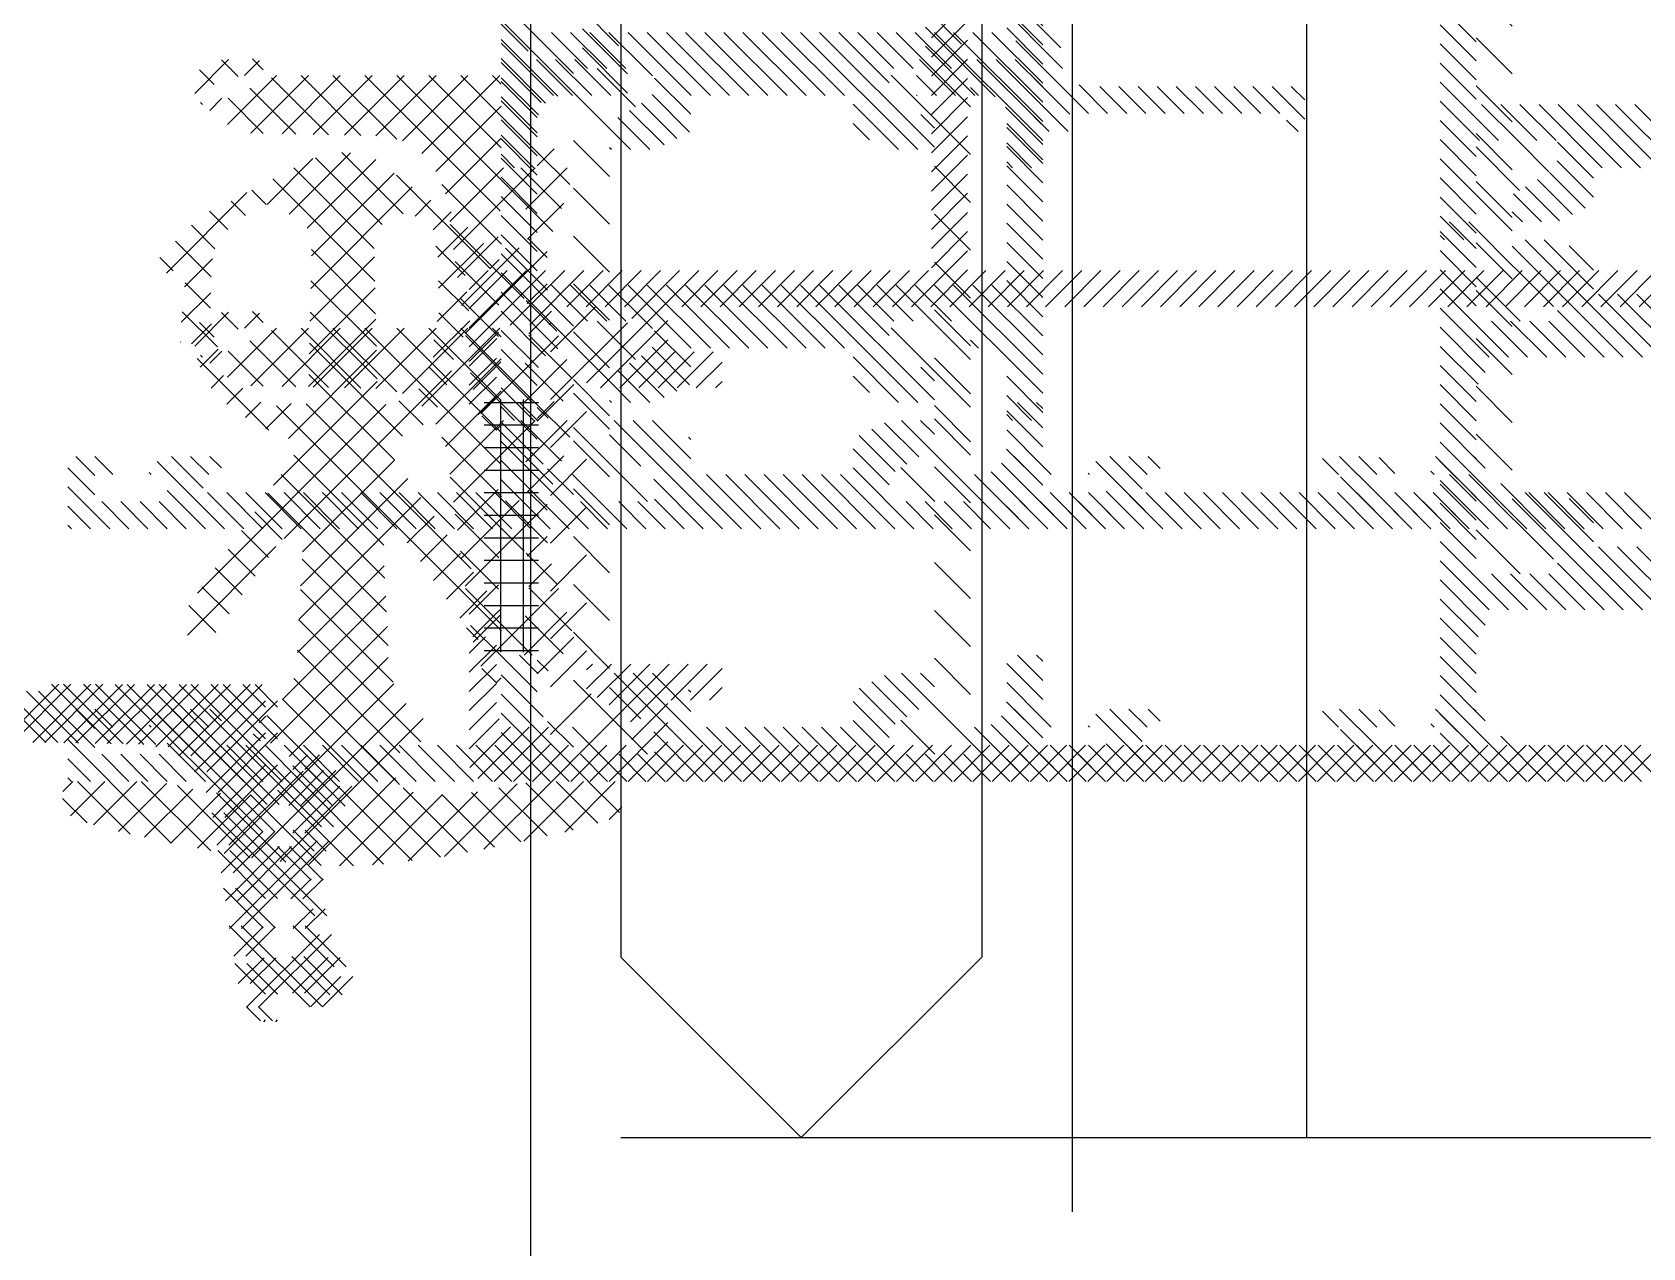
# Model space of a CAD drawing. Extents: x -0.04 to 2.29, y -0.5 to 2.03.
# Drawn here: x 0.8224 to 0.9116, y 0.0839 to 0.1512 of the extents above; entities that cross this region are included whole.
import ezdxf

# ---------------------------------------------------------------- set-up
doc = ezdxf.new("R2010")
doc.units = 0
doc.header["$LTSCALE"] = 0.1
doc.linetypes.add('AUSGEZOGEN', pattern=[0])
doc.linetypes.add('USM-STRPUKLEIN', pattern=[0])
doc.layers.get('0').update_dxf_attribs({"linetype": 'AUSGEZOGEN'})
for name, color, linetype in [('AUSSEN35', 2, 'AUSGEZOGEN'), ('AUSSEN50', 1, 'AUSGEZOGEN'), ('AUSSEN70', 6, 'AUSGEZOGEN'), ('SCHRAFF', 4, 'AUSGEZOGEN'), ('USM-SPKLEIN25', 3, 'USM-STRPUKLEIN')]:
    doc.layers.add(name, color=color, linetype=linetype)

# ---------------------------------------------------------------- blocks, each defined once
blk = doc.blocks.new('*X')
at = {"color": 0}
for p, q in [((0.4876, 0.725188), (0.4896, 0.727188)), ((0.4876, 0.724127), (0.4896, 0.726127)), ((0.4876, 0.723067), (0.4896, 0.725067)), ((0.4876, 0.722006), (0.4896, 0.724006)), ((0.4876, 0.720945), (0.4896, 0.722945)), ((0.4876, 0.719885), (0.4896, 0.721885)), ((0.4876, 0.718824), (0.4896, 0.720824)), ((0.4876, 0.717763), (0.4896, 0.719763)), ((0.450802, 0.715967), (0.45334, 0.718505)), ((0.452021, 0.715418), (0.455421, 0.718818)), ((0.45302, 0.714649), (0.456827, 0.718457)), ((0.457183, 0.714846), (0.453484, 0.718546)), ((0.458347, 0.71545), (0.454948, 0.718849)), ((0.4876, 0.716703), (0.4896, 0.718703)), ((0.456773, 0.711721), (0.451119, 0.717375)), ((0.456732, 0.71353), (0.452276, 0.717986)), ((0.453259, 0.71312), (0.457835, 0.717697)), ((0.463173, 0.712392), (0.457972, 0.717593)), ((0.4876, 0.715642), (0.4896, 0.717642)), ((0.445228, 0.712161), (0.449686, 0.716619)), ((0.450759, 0.715967), (0.449962, 0.716764)), ((0.453218, 0.711311), (0.45884, 0.716934)), ((0.4876, 0.714581), (0.4896, 0.716581)), ((0.448619, 0.714571), (0.447606, 0.715584)), ((0.449604, 0.715354), (0.448805, 0.716154)), ((0.458998, 0.715324), (0.459868, 0.716194)), ((0.459996, 0.714554), (0.460991, 0.71555)), ((0.4876, 0.713521), (0.4896, 0.715521)), ((0.447908, 0.713514), (0.446608, 0.714815)), ((0.460251, 0.713042), (0.461923, 0.714713)), ((0.447704, 0.711951), (0.44572, 0.713935)), ((0.4603, 0.711323), (0.462785, 0.713808)), ((0.4876, 0.71246), (0.4896, 0.71446)), ((0.4456, 0.712287), (0.444858, 0.71303)), ((0.446235, 0.7114), (0.447781, 0.712946)), ((0.453176, 0.709503), (0.456743, 0.713069)), ((0.456814, 0.709912), (0.453266, 0.71346)), ((0.461775, 0.712022), (0.460149, 0.713648)), ((0.463147, 0.712402), (0.463665, 0.71292)), ((0.486501, 0.7103), (0.4896, 0.713399)), ((0.462, 0.708073), (0.466227, 0.7123)), ((0.462, 0.709134), (0.465166, 0.7123)), ((0.462, 0.710194), (0.464106, 0.7123)), ((0.462, 0.711255), (0.463045, 0.7123)), ((0.464258, 0.70927), (0.467288, 0.7123)), ((0.465348, 0.7093), (0.468348, 0.7123)), ((0.467409, 0.7103), (0.469409, 0.7123)), ((0.468469, 0.7103), (0.470469, 0.7123)), ((0.4685, 0.706088), (0.474712, 0.7123)), ((0.46953, 0.7103), (0.47153, 0.7123)), ((0.470591, 0.7103), (0.472591, 0.7123)), ((0.471, 0.709649), (0.473651, 0.7123)), ((0.473773, 0.7103), (0.475773, 0.7123)), ((0.474833, 0.7103), (0.476833, 0.7123)), ((0.475894, 0.7103), (0.477894, 0.7123)), ((0.476955, 0.7103), (0.478955, 0.7123)), ((0.478015, 0.7103), (0.480015, 0.7123)), ((0.479076, 0.7103), (0.481076, 0.7123)), ((0.480137, 0.7103), (0.482137, 0.7123)), ((0.481197, 0.7103), (0.483197, 0.7123)), ((0.482258, 0.7103), (0.484258, 0.7123)), ((0.483319, 0.7103), (0.485319, 0.7123)), ((0.484379, 0.7103), (0.486379, 0.7123)), ((0.48544, 0.7103), (0.48744, 0.7123)), ((0.487561, 0.7103), (0.4896, 0.712339)), ((0.488622, 0.7103), (0.490622, 0.7123)), ((0.489683, 0.7103), (0.491683, 0.7123)), ((0.490743, 0.7103), (0.492743, 0.7123)), ((0.491804, 0.7103), (0.493804, 0.7123)), ((0.492865, 0.7103), (0.494865, 0.7123)), ((0.493925, 0.7103), (0.495925, 0.7123)), ((0.494986, 0.7103), (0.496986, 0.7123)), ((0.496047, 0.7103), (0.498047, 0.7123)), ((0.497107, 0.7103), (0.499107, 0.7123)), ((0.498168, 0.7103), (0.500168, 0.7123)), ((0.499229, 0.7103), (0.501229, 0.7123)), ((0.500289, 0.7103), (0.502289, 0.7123)), ((0.50135, 0.7103), (0.50335, 0.7123)), ((0.502411, 0.7103), (0.504411, 0.7123)), ((0.503471, 0.7103), (0.505471, 0.7123)), ((0.504532, 0.7103), (0.506532, 0.7123)), ((0.505593, 0.7103), (0.507593, 0.7123)), ((0.506653, 0.7103), (0.508653, 0.7123)), ((0.507714, 0.7103), (0.509714, 0.7123)), ((0.508775, 0.7103), (0.510775, 0.7123)), ((0.509835, 0.7103), (0.511835, 0.7123)), ((0.510896, 0.7103), (0.512896, 0.7123)), ((0.511957, 0.7103), (0.513957, 0.7123)), ((0.513017, 0.7103), (0.515017, 0.7123)), ((0.514078, 0.7103), (0.516078, 0.7123)), ((0.515139, 0.7103), (0.517139, 0.7123)), ((0.516199, 0.7103), (0.518199, 0.7123)), ((0.51726, 0.7103), (0.51926, 0.7123)), ((0.518321, 0.7103), (0.520321, 0.7123)), ((0.519381, 0.7103), (0.521381, 0.7123)), ((0.520442, 0.7103), (0.522442, 0.7123)), ((0.521502, 0.7103), (0.523502, 0.7123)), ((0.522563, 0.7103), (0.524563, 0.7123)), ((0.523624, 0.7103), (0.525624, 0.7123)), ((0.524684, 0.7103), (0.526684, 0.7123)), ((0.525745, 0.7103), (0.527745, 0.7123)), ((0.526806, 0.7103), (0.528806, 0.7123)), ((0.446042, 0.709439), (0.447677, 0.711075)), ((0.447671, 0.710216), (0.446258, 0.71163)), ((0.453135, 0.707694), (0.456782, 0.71134)), ((0.456855, 0.708103), (0.453227, 0.711731)), ((0.460223, 0.709478), (0.461864, 0.71112)), ((0.461969, 0.710061), (0.460293, 0.711736)), ((0.4665, 0.7078), (0.469, 0.7103)), ((0.448046, 0.708073), (0.446099, 0.710021)), ((0.446614, 0.708243), (0.447721, 0.709351)), ((0.453094, 0.705885), (0.456821, 0.709612)), ((0.456896, 0.706294), (0.453188, 0.710003)), ((0.460009, 0.707496), (0.462023, 0.709511)), ((0.461654, 0.708608), (0.460312, 0.70995)), ((0.466409, 0.7093), (0.4665, 0.709391)), ((0.468879, 0.707527), (0.470758, 0.709406)), ((0.469273, 0.7058), (0.473, 0.709527)), ((0.446027, 0.708325), (0.446007, 0.708345)), ((0.461119, 0.707375), (0.460031, 0.708463)), ((0.462, 0.707012), (0.46353, 0.708542)), ((0.470333, 0.7058), (0.473, 0.708467)), ((0.447092, 0.706954), (0.448084, 0.707946)), ((0.451981, 0.703004), (0.45686, 0.707883)), ((0.458304, 0.703119), (0.453149, 0.708274)), ((0.462, 0.705952), (0.4635, 0.707452)), ((0.4685, 0.707149), (0.468879, 0.707527)), ((0.471394, 0.7058), (0.473394, 0.7078)), ((0.472455, 0.7058), (0.474455, 0.7078)), ((0.473515, 0.7058), (0.475515, 0.7078)), ((0.450896, 0.703455), (0.446921, 0.707431)), ((0.451741, 0.69746), (0.461025, 0.706744)), ((0.46075, 0.705976), (0.45976, 0.706966)), ((0.4665, 0.705149), (0.4685, 0.707149)), ((0.474576, 0.7058), (0.476, 0.707224)), ((0.447698, 0.705792), (0.448384, 0.706478)), ((0.448573, 0.704899), (0.449466, 0.705792)), ((0.451154, 0.700409), (0.456899, 0.706155)), ((0.45785, 0.701805), (0.453109, 0.706546)), ((0.460234, 0.704725), (0.459208, 0.705751)), ((0.462, 0.704891), (0.4635, 0.706391)), ((0.475637, 0.7058), (0.476, 0.706163)), ((0.446938, 0.694426), (0.457385, 0.704872)), ((0.449606, 0.704164), (0.45046, 0.705018)), ((0.450737, 0.703527), (0.452141, 0.704932)), ((0.463788, 0.692332), (0.451321, 0.704799)), ((0.46211, 0.695777), (0.452961, 0.704926)), ((0.459442, 0.703748), (0.458105, 0.705085)), ((0.462469, 0.7043), (0.4635, 0.705331)), ((0.462834, 0.705), (0.465834, 0.705)), ((0.46375, 0.69115), (0.46375, 0.70515)), ((0.465, 0.69115), (0.465, 0.70515)), ((0.4665, 0.702497), (0.4685, 0.704497)), ((0.462834, 0.70375), (0.465834, 0.70375)), ((0.462834, 0.7025), (0.465834, 0.7025)), ((0.457273, 0.697078), (0.452277, 0.702075)), ((0.452757, 0.696709), (0.457851, 0.701803)), ((0.462834, 0.70125), (0.465834, 0.70125)), ((0.4665, 0.699845), (0.4685, 0.701845)), ((0.457319, 0.695265), (0.451576, 0.701008)), ((0.452658, 0.694842), (0.458589, 0.700773)), ((0.457418, 0.693398), (0.450845, 0.699971)), ((0.45256, 0.692976), (0.45932, 0.699736)), ((0.462834, 0.7), (0.465834, 0.7)), ((0.451643, 0.697405), (0.450115, 0.698934)), ((0.458567, 0.697216), (0.460051, 0.698699)), ((0.462834, 0.69875), (0.465834, 0.69875)), ((0.4665, 0.697194), (0.4685, 0.699194)), ((0.450871, 0.696409), (0.449384, 0.697897)), ((0.459293, 0.696174), (0.460782, 0.697662)), ((0.446385, 0.692105), (0.451288, 0.697008)), ((0.450146, 0.695367), (0.448653, 0.69686)), ((0.462834, 0.6975), (0.465834, 0.6975)), ((0.452482, 0.69113), (0.457284, 0.695933)), ((0.457517, 0.691532), (0.452736, 0.696313)), ((0.460019, 0.695132), (0.461512, 0.696625)), ((0.462834, 0.69625), (0.465834, 0.69625)), ((0.4665, 0.694542), (0.4685, 0.696542)), ((0.44942, 0.694325), (0.447922, 0.695823)), ((0.460744, 0.694089), (0.462243, 0.695588)), ((0.462834, 0.695), (0.465834, 0.695)), ((0.448694, 0.693283), (0.447191, 0.694786)), ((0.451649, 0.688529), (0.457373, 0.694254)), ((0.457783, 0.689498), (0.452647, 0.694634)), ((0.46147, 0.693047), (0.462974, 0.694551)), ((0.447968, 0.692241), (0.446469, 0.69374)), ((0.462196, 0.692005), (0.463691, 0.693501)), ((0.462834, 0.69375), (0.465834, 0.69375)), ((0.4665, 0.69189), (0.4685, 0.69389)), ((0.450999, 0.686112), (0.457462, 0.692575)), ((0.45932, 0.686193), (0.452558, 0.692955)), ((0.462496, 0.691856), (0.46185, 0.692502)), ((0.462834, 0.6925), (0.465834, 0.6925)), ((0.462, 0.691103), (0.462897, 0.692)), ((0.462, 0.690042), (0.4635, 0.691542)), ((0.452032, 0.685377), (0.457515, 0.69086)), ((0.458157, 0.685588), (0.45248, 0.691265)), ((0.462834, 0.69125), (0.465834, 0.69125)), ((0.4665, 0.689239), (0.4685, 0.691239)), ((0.4685, 0.689117), (0.469883, 0.6905)), ((0.4685, 0.690178), (0.468822, 0.6905)), ((0.46909, 0.688646), (0.470943, 0.6905)), ((0.469753, 0.688248), (0.472004, 0.6905)), ((0.470415, 0.687851), (0.473065, 0.6905)), ((0.470929, 0.687304), (0.474125, 0.6905)), ((0.473186, 0.6885), (0.475186, 0.6905)), ((0.458144, 0.683833), (0.452284, 0.689693)), ((0.462, 0.688981), (0.4635, 0.690481)), ((0.474247, 0.6885), (0.476, 0.690253)), ((0.448431, 0.680008), (0.457818, 0.689395)), ((0.462, 0.687921), (0.4635, 0.689421)), ((0.4665, 0.686587), (0.468758, 0.688845)), ((0.475307, 0.6885), (0.476, 0.689193)), ((0.449944, 0.679753), (0.458513, 0.688322)), ((0.460413, 0.679796), (0.451662, 0.688547)), ((0.462, 0.68686), (0.4635, 0.68836)), ((0.468565, 0.686), (0.470415, 0.687851)), ((0.471, 0.686314), (0.473, 0.688314)), ((0.450355, 0.687236), (0.450738, 0.687618)), ((0.458836, 0.679606), (0.450787, 0.687655)), ((0.451521, 0.679563), (0.459442, 0.687484)), ((0.462, 0.685799), (0.463659, 0.687459)), ((0.462028, 0.684766), (0.464285, 0.687023)), ((0.462472, 0.68415), (0.465322, 0.687)), ((0.463383, 0.684), (0.466383, 0.687)), ((0.469747, 0.684), (0.473, 0.687253)), ((0.450428, 0.686246), (0.450034, 0.68664)), ((0.464443, 0.684), (0.4665, 0.686057)), ((0.470807, 0.684), (0.473, 0.686193)), ((0.465504, 0.684), (0.467504, 0.686)), ((0.466565, 0.684), (0.468565, 0.686)), ((0.467625, 0.684), (0.469625, 0.686)), ((0.468686, 0.684), (0.470686, 0.686)), ((0.471868, 0.684), (0.473868, 0.686)), ((0.472929, 0.684), (0.474929, 0.686)), ((0.473989, 0.684), (0.475989, 0.686)), ((0.47505, 0.684), (0.47705, 0.686)), ((0.476111, 0.684), (0.478111, 0.686)), ((0.477171, 0.684), (0.479171, 0.686)), ((0.478232, 0.684), (0.480232, 0.686)), ((0.479293, 0.684), (0.481293, 0.686)), ((0.480353, 0.684), (0.482353, 0.686)), ((0.481414, 0.684), (0.483414, 0.686)), ((0.482475, 0.684), (0.484475, 0.686)), ((0.483535, 0.684), (0.485535, 0.686)), ((0.484596, 0.684), (0.486596, 0.686)), ((0.485657, 0.684), (0.487657, 0.686)), ((0.486717, 0.684), (0.488717, 0.686)), ((0.487778, 0.684), (0.489778, 0.686)), ((0.488839, 0.684), (0.490839, 0.686)), ((0.489899, 0.684), (0.491899, 0.686)), ((0.49096, 0.684), (0.49296, 0.686)), ((0.492021, 0.684), (0.494021, 0.686)), ((0.493081, 0.684), (0.495081, 0.686)), ((0.494142, 0.684), (0.496142, 0.686)), ((0.495202, 0.684), (0.497202, 0.686)), ((0.496263, 0.684), (0.498263, 0.686)), ((0.497324, 0.684), (0.499324, 0.686)), ((0.498384, 0.684), (0.500384, 0.686)), ((0.499445, 0.684), (0.501445, 0.686)), ((0.500506, 0.684), (0.502506, 0.686)), ((0.501566, 0.684), (0.503566, 0.686)), ((0.502627, 0.684), (0.504627, 0.686)), ((0.503688, 0.684), (0.505688, 0.686)), ((0.504748, 0.684), (0.506748, 0.686)), ((0.505809, 0.684), (0.507809, 0.686)), ((0.50687, 0.684), (0.50887, 0.686)), ((0.50793, 0.684), (0.50993, 0.686)), ((0.508991, 0.684), (0.510991, 0.686)), ((0.510052, 0.684), (0.512052, 0.686)), ((0.511112, 0.684), (0.513112, 0.686)), ((0.512173, 0.684), (0.514173, 0.686)), ((0.513234, 0.684), (0.515234, 0.686)), ((0.514294, 0.684), (0.516294, 0.686)), ((0.515355, 0.684), (0.517355, 0.686)), ((0.516416, 0.684), (0.518416, 0.686)), ((0.517476, 0.684), (0.519476, 0.686)), ((0.518537, 0.684), (0.520537, 0.686)), ((0.519598, 0.684), (0.521598, 0.686)), ((0.520658, 0.684), (0.522658, 0.686)), ((0.521719, 0.684), (0.523719, 0.686)), ((0.52278, 0.684), (0.52478, 0.686)), ((0.52384, 0.684), (0.52584, 0.686)), ((0.524901, 0.684), (0.526901, 0.686)), ((0.525962, 0.684), (0.527962, 0.686)), ((0.457254, 0.67942), (0.452145, 0.684529)), ((0.439483, 0.683435), (0.440048, 0.684)), ((0.439911, 0.682096), (0.441816, 0.684)), ((0.443225, 0.681074), (0.4403, 0.684)), ((0.441179, 0.681595), (0.443584, 0.684)), ((0.445493, 0.680574), (0.442068, 0.684)), ((0.44257, 0.681219), (0.445224, 0.683873)), ((0.447685, 0.68015), (0.443835, 0.684)), ((0.444019, 0.680899), (0.446691, 0.683571)), ((0.449837, 0.679766), (0.445839, 0.683764)), ((0.451847, 0.679524), (0.448001, 0.68337)), ((0.455594, 0.679312), (0.451387, 0.683519)), ((0.453117, 0.679392), (0.457922, 0.684196)), ((0.454806, 0.679312), (0.458899, 0.683406)), ((0.461905, 0.680072), (0.458345, 0.683633)), ((0.458608, 0.679579), (0.462457, 0.683428)), ((0.460626, 0.67983), (0.464651, 0.683854)), ((0.464861, 0.680652), (0.462127, 0.683386)), ((0.462808, 0.680244), (0.466565, 0.684)), ((0.466309, 0.680972), (0.463636, 0.683645)), ((0.46502, 0.680687), (0.468332, 0.684)), ((0.467757, 0.681291), (0.465125, 0.683924)), ((0.469128, 0.681688), (0.466816, 0.684)), ((0.467288, 0.681188), (0.470085, 0.683985)), ((0.470318, 0.682266), (0.468584, 0.684)), ((0.440832, 0.6817), (0.439474, 0.683058)), ((0.445467, 0.68058), (0.448228, 0.683341)), ((0.446945, 0.68029), (0.449901, 0.683247)), ((0.453799, 0.67934), (0.449891, 0.683247)), ((0.456634, 0.679373), (0.460525, 0.683264)), ((0.463391, 0.680354), (0.460483, 0.683262)), ((0.469747, 0.681879), (0.470448, 0.68258)), ((1.093, 0.130981), (1.095, 0.132981)), ((1.116, 0.130647), (1.1175, 0.132147)), ((1.117007, 0.130593), (1.118507, 0.132093)), ((1.121507, 0.130851), (1.123507, 0.132851)), ((1.140507, 0.130759), (1.142507, 0.132759)), ((1.093, 0.129921), (1.095, 0.131921)), ((1.119652, 0.127935), (1.123507, 0.13179)), ((1.140007, 0.129198), (1.142507, 0.131698)), ((1.145507, 0.130455), (1.147007, 0.131955)), ((1.093, 0.12886), (1.095, 0.13086)), ((1.115914, 0.1295), (1.1175, 0.131086)), ((1.117007, 0.129533), (1.118507, 0.131033)), ((1.120778, 0.128), (1.123507, 0.130729)), ((1.140007, 0.128137), (1.142507, 0.130637)), ((1.144107, 0.127995), (1.147007, 0.130895)), ((1.093, 0.127799), (1.095, 0.129799)), ((1.114475, 0.127), (1.1175, 0.130025)), ((1.117007, 0.126351), (1.120657, 0.13)), ((1.117007, 0.127411), (1.119596, 0.13)), ((1.117007, 0.128472), (1.118535, 0.13)), ((1.121839, 0.128), (1.123839, 0.13)), ((1.14093, 0.128), (1.14293, 0.13)), ((1.141991, 0.128), (1.143991, 0.13)), ((1.143052, 0.128), (1.145052, 0.13)), ((1.144792, 0.127619), (1.147007, 0.129834)), ((1.091761, 0.1255), (1.095, 0.128739)), ((1.1025, 0.127753), (1.103247, 0.1285)), ((1.1025, 0.126693), (1.104307, 0.1285)), ((1.103868, 0.127), (1.105368, 0.1285)), ((1.104929, 0.127), (1.106429, 0.1285)), ((1.105989, 0.127), (1.107489, 0.1285)), ((1.10705, 0.127), (1.10855, 0.1285)), ((1.108111, 0.127), (1.109611, 0.1285)), ((1.109171, 0.127), (1.110671, 0.1285)), ((1.110232, 0.127), (1.111732, 0.1285)), ((1.111293, 0.127), (1.112793, 0.1285)), ((1.112353, 0.127), (1.113853, 0.1285)), ((1.113414, 0.127), (1.115, 0.128586)), ((1.1155, 0.126965), (1.1175, 0.128965)), ((1.122899, 0.128), (1.124007, 0.129108)), ((1.145007, 0.126773), (1.147007, 0.128773)), ((1.092822, 0.1255), (1.095, 0.127678)), ((1.115596, 0.126), (1.1175, 0.127904)), ((1.12396, 0.128), (1.124007, 0.128047)), ((1.145007, 0.125713), (1.147007, 0.127713)), ((1.077715, 0.121), (1.084215, 0.1275)), ((1.078776, 0.121), (1.085276, 0.1275)), ((1.082837, 0.124), (1.086337, 0.1275)), ((1.083897, 0.124), (1.087397, 0.1275)), ((1.084958, 0.124), (1.088458, 0.1275)), ((1.086019, 0.124), (1.089519, 0.1275)), ((1.088579, 0.1255), (1.090579, 0.1275)), ((1.08964, 0.1255), (1.09164, 0.1275)), ((1.090701, 0.1255), (1.092701, 0.1275)), ((1.116657, 0.126), (1.1175, 0.126843)), ((1.117007, 0.12529), (1.119072, 0.127355)), ((1.093, 0.124617), (1.095, 0.126617)), ((1.102868, 0.126), (1.1035, 0.126632)), ((1.117007, 0.124229), (1.119007, 0.126229)), ((1.145007, 0.124652), (1.147007, 0.126652)), ((1.0865, 0.123421), (1.0885, 0.125421)), ((1.088969, 0.123769), (1.090701, 0.1255)), ((1.090595, 0.122743), (1.093, 0.125148)), ((1.093, 0.123557), (1.095, 0.125557)), ((1.117007, 0.123169), (1.119007, 0.125169)), ((1.145007, 0.123591), (1.147007, 0.125591)), ((1.0865, 0.12236), (1.088518, 0.124378)), ((1.093, 0.122496), (1.095, 0.124496)), ((1.117007, 0.122108), (1.119007, 0.124108)), ((1.145007, 0.122531), (1.147007, 0.124531)), ((1.086967, 0.121766), (1.088939, 0.123738)), ((1.087674, 0.121413), (1.089601, 0.123339)), ((1.093, 0.121435), (1.095, 0.123435)), ((1.145007, 0.12147), (1.147007, 0.12347)), ((1.088381, 0.121059), (1.090264, 0.122942)), ((1.089383, 0.121), (1.090927, 0.122544)), ((1.091, 0.120496), (1.093, 0.122496)), ((1.093, 0.120375), (1.095, 0.122375)), ((1.117007, 0.121047), (1.119007, 0.123047)), ((1.145007, 0.120409), (1.147007, 0.122409)), ((1.090443, 0.121), (1.091, 0.121557)), ((1.117007, 0.119987), (1.119007, 0.121987)), ((1.145007, 0.119349), (1.147007, 0.121349)), ((1.093686, 0.12), (1.095, 0.121314)), ((1.117007, 0.118926), (1.119007, 0.120926)), ((1.091, 0.117844), (1.093, 0.119844)), ((1.094747, 0.12), (1.095, 0.120253)), ((1.117007, 0.117865), (1.119007, 0.119865)), ((1.145007, 0.118288), (1.147007, 0.120288)), ((1.117007, 0.116805), (1.119007, 0.118805)), ((1.143007, 0.115228), (1.147007, 0.119228)), ((1.143007, 0.114167), (1.147007, 0.118167)), ((1.091, 0.115193), (1.093, 0.117193)), ((1.117007, 0.115744), (1.119007, 0.117744)), ((1.117007, 0.111501), (1.123006, 0.1175)), ((1.117007, 0.112562), (1.121945, 0.1175)), ((1.117007, 0.113623), (1.120885, 0.1175)), ((1.117007, 0.114683), (1.119824, 0.1175)), ((1.122067, 0.1155), (1.124067, 0.1175)), ((1.123007, 0.111137), (1.12937, 0.1175)), ((1.123127, 0.1155), (1.125127, 0.1175)), ((1.12393, 0.111), (1.13043, 0.1175)), ((1.124188, 0.1155), (1.126188, 0.1175)), ((1.125248, 0.1155), (1.127248, 0.1175)), ((1.125507, 0.114698), (1.128309, 0.1175)), ((1.127991, 0.114), (1.131491, 0.1175)), ((1.129052, 0.114), (1.132552, 0.1175)), ((1.130112, 0.114), (1.133612, 0.1175)), ((1.131173, 0.114), (1.134673, 0.1175)), ((1.132234, 0.114), (1.135734, 0.1175)), ((1.133294, 0.114), (1.136794, 0.1175)), ((1.134355, 0.114), (1.137855, 0.1175)), ((1.135416, 0.114), (1.138916, 0.1175)), ((1.136476, 0.114), (1.139976, 0.1175)), ((1.139037, 0.1155), (1.141037, 0.1175)), ((1.140098, 0.1155), (1.142098, 0.1175)), ((1.141158, 0.1155), (1.143158, 0.1175)), ((1.142219, 0.1155), (1.144219, 0.1175)), ((1.143859, 0.113958), (1.147007, 0.117106)), ((1.144545, 0.113583), (1.147007, 0.116046)), ((1.160183, 0.115432), (1.160781, 0.116031)), ((1.161579, 0.115061), (1.162498, 0.11598)), ((1.163979, 0.114116), (1.162104, 0.115991)), ((1.04891, 0.108458), (1.055559, 0.115107)), ((1.049, 0.110316), (1.053791, 0.115107)), ((1.049, 0.112084), (1.052022, 0.115106)), ((1.049, 0.113851), (1.050254, 0.115105)), ((1.04916, 0.10694), (1.057328, 0.115108)), ((1.053806, 0.111153), (1.049854, 0.115105)), ((1.055074, 0.111652), (1.051621, 0.115106)), ((1.056707, 0.111787), (1.053388, 0.115106)), ((1.058439, 0.111823), (1.055155, 0.115107)), ((1.055755, 0.111768), (1.059096, 0.115109)), ((1.060171, 0.111858), (1.056922, 0.115108)), ((1.05756, 0.111805), (1.060865, 0.11511)), ((1.061904, 0.111894), (1.058689, 0.115109)), ((1.06362, 0.111945), (1.060456, 0.115109)), ((1.121007, 0.11338), (1.123127, 0.1155)), ((1.121007, 0.110728), (1.125406, 0.115127)), ((1.13862, 0.115083), (1.139037, 0.1155)), ((1.139558, 0.113369), (1.141689, 0.1155)), ((1.144147, 0.106468), (1.152786, 0.115107)), ((1.147007, 0.111096), (1.151018, 0.115106)), ((1.147007, 0.112864), (1.149249, 0.115105)), ((1.147007, 0.114631), (1.147481, 0.115105)), ((1.147056, 0.10761), (1.154555, 0.115108)), ((1.151401, 0.110784), (1.147081, 0.115105)), ((1.152464, 0.11149), (1.148848, 0.115105)), ((1.15395, 0.111771), (1.150615, 0.115106)), ((1.155682, 0.111807), (1.152382, 0.115107)), ((1.15279, 0.111575), (1.156323, 0.115109)), ((1.157414, 0.111842), (1.154149, 0.115108)), ((1.154771, 0.111788), (1.158092, 0.115109)), ((1.159146, 0.111878), (1.155916, 0.115108)), ((1.160879, 0.111914), (1.157683, 0.115109)), ((1.162174, 0.112386), (1.15945, 0.11511)), ((1.161216, 0.115112), (1.160385, 0.115943)), ((1.162897, 0.114611), (1.163708, 0.115422)), ((1.052932, 0.110259), (1.049, 0.114191)), ((1.059365, 0.111842), (1.062255, 0.114732)), ((1.091, 0.112541), (1.093, 0.114541)), ((1.120567, 0.114), (1.121007, 0.114441)), ((1.136507, 0.11297), (1.138507, 0.11497)), ((1.144946, 0.112924), (1.147007, 0.114985)), ((1.156576, 0.111825), (1.159736, 0.114985)), ((1.15838, 0.111862), (1.160929, 0.114411)), ((1.061169, 0.111879), (1.063448, 0.114157)), ((1.124991, 0.111), (1.127507, 0.113516)), ((1.136568, 0.11197), (1.13865, 0.114052)), ((1.137275, 0.111616), (1.139227, 0.113568)), ((1.141007, 0.112167), (1.143007, 0.114167)), ((1.145007, 0.111924), (1.147007, 0.113924)), ((1.150619, 0.109799), (1.147007, 0.113411)), ((1.160185, 0.111899), (1.16213, 0.113844)), ((1.163152, 0.113176), (1.162484, 0.113844)), ((1.163553, 0.1135), (1.163663, 0.11361)), ((1.052301, 0.109122), (1.049, 0.112423)), ((1.117007, 0.110441), (1.119007, 0.112441)), ((1.123007, 0.112198), (1.123762, 0.112953)), ((1.126596, 0.111545), (1.127507, 0.112455)), ((1.137982, 0.111263), (1.13989, 0.113171)), ((1.13878, 0.111), (1.140553, 0.112773)), ((1.145007, 0.110864), (1.147007, 0.112864)), ((1.091, 0.109889), (1.093, 0.111889)), ((1.13984, 0.111), (1.141007, 0.112167)), ((1.141007, 0.109515), (1.143007, 0.111515)), ((1.145204, 0.11), (1.147007, 0.111803)), ((1.150099, 0.108551), (1.147007, 0.111643)), ((1.0475, 0.110387), (1.046682, 0.111205)), ((1.051933, 0.107722), (1.049, 0.110655)), ((1.117627, 0.11), (1.119007, 0.11138)), ((1.140901, 0.111), (1.141007, 0.111106)), ((1.143205, 0.109061), (1.145007, 0.110864)), ((1.145007, 0.110107), (1.144071, 0.111043)), ((1.146265, 0.11), (1.147007, 0.110742)), ((1.045266, 0.10835), (1.0475, 0.110584)), ((1.047721, 0.108398), (1.045787, 0.110332)), ((1.045899, 0.107214), (1.048984, 0.1103)), ((1.051699, 0.106189), (1.047587, 0.1103)), ((1.118688, 0.11), (1.119007, 0.110319)), ((1.121007, 0.108077), (1.123007, 0.110077)), ((1.145636, 0.107711), (1.14336, 0.109987)), ((1.143659, 0.107747), (1.145911, 0.11)), ((1.14964, 0.105475), (1.145115, 0.11)), ((1.149854, 0.107028), (1.146882, 0.11)), ((1.04749, 0.106862), (1.044888, 0.109464)), ((1.091, 0.107238), (1.093, 0.109238)), ((1.141007, 0.106864), (1.143007, 0.108864)), ((1.146986, 0.105771), (1.150291, 0.109076)), ((1.046277, 0.102289), (1.051973, 0.107985)), ((1.145546, 0.106033), (1.143539, 0.10804)), ((1.121007, 0.105425), (1.123007, 0.107425)), ((1.050997, 0.101587), (1.04615, 0.106434)), ((1.046319, 0.105867), (1.047472, 0.10702)), ((1.051465, 0.104655), (1.049159, 0.106961)), ((1.091, 0.104586), (1.093, 0.106586)), ((1.093, 0.106586), (1.093414, 0.107)), ((1.093, 0.105525), (1.094475, 0.107)), ((1.093, 0.104465), (1.095, 0.106465)), ((1.141007, 0.104212), (1.143007, 0.106212)), ((1.145742, 0.10276), (1.149829, 0.106846)), ((1.149425, 0.103922), (1.147172, 0.106174)), ((1.046482, 0.104262), (1.04835, 0.10613)), ((1.051231, 0.103121), (1.048227, 0.106125)), ((1.049002, 0.103247), (1.051654, 0.105899)), ((1.083793, 0.0995), (1.090293, 0.106)), ((1.084853, 0.0995), (1.091, 0.105647)), ((1.0865, 0.103268), (1.089232, 0.106)), ((1.0865, 0.104329), (1.087843, 0.105671)), ((1.093, 0.103404), (1.095, 0.105404)), ((1.144435, 0.10322), (1.14676, 0.105545)), ((1.148996, 0.100815), (1.144452, 0.105359)), ((1.144464, 0.105017), (1.145534, 0.106087)), ((1.149211, 0.102368), (1.146015, 0.105564)), ((1.090785, 0.104371), (1.091, 0.104586)), ((1.121007, 0.102773), (1.123007, 0.104773)), ((1.147129, 0.102379), (1.149546, 0.104795)), ((1.047601, 0.103215), (1.046479, 0.104337)), ((1.049144, 0.101621), (1.051336, 0.103813)), ((1.088718, 0.102304), (1.090785, 0.104371)), ((1.090566, 0.1015), (1.093, 0.103934)), ((1.093, 0.102343), (1.095, 0.104343)), ((1.141007, 0.10156), (1.143007, 0.10356)), ((1.145561, 0.102483), (1.144468, 0.103575)), ((1.047474, 0.101574), (1.046371, 0.102677)), ((1.080611, 0.0995), (1.084111, 0.103)), ((1.081671, 0.0995), (1.085171, 0.103)), ((1.082732, 0.0995), (1.086232, 0.103)), ((1.091217, 0.0995), (1.095, 0.103283)), ((1.14393, 0.100947), (1.145617, 0.102634)), ((1.147157, 0.100639), (1.149263, 0.102745)), ((1.045204, 0.099449), (1.047474, 0.101719)), ((1.046525, 0.097234), (1.051018, 0.101727)), ((1.085914, 0.0995), (1.0885, 0.102086)), ((1.092278, 0.0995), (1.095, 0.102222)), ((1.121007, 0.100122), (1.123007, 0.102122)), ((1.145481, 0.100795), (1.144226, 0.10205)), ((1.050056, 0.097224), (1.046025, 0.101256)), ((1.050763, 0.100054), (1.049143, 0.101673)), ((1.086975, 0.0995), (1.088975, 0.1015)), ((1.088035, 0.0995), (1.090035, 0.1015)), ((1.089096, 0.0995), (1.091096, 0.1015)), ((1.090157, 0.0995), (1.092157, 0.1015)), ((1.0925, 0.098661), (1.095, 0.101161)), ((1.141007, 0.098909), (1.143007, 0.100909)), ((1.148782, 0.099261), (1.147153, 0.10089)), ((1.045435, 0.097912), (1.047545, 0.100022)), ((1.047513, 0.098), (1.045539, 0.099974)), ((1.050519, 0.098529), (1.04909, 0.099959)), ((1.092899, 0.098), (1.095, 0.100101)), ((1.143087, 0.098337), (1.145481, 0.10073)), ((1.148134, 0.096373), (1.143825, 0.100682)), ((1.145286, 0.097), (1.14898, 0.100694)), ((1.049, 0.097941), (1.0507, 0.099641)), ((1.093, 0.09704), (1.095, 0.09904)), ((1.121007, 0.09747), (1.123007, 0.09947)), ((1.14574, 0.097), (1.143369, 0.099371)), ((1.143575, 0.097057), (1.14568, 0.099162)), ((1.14856, 0.097716), (1.147028, 0.099248)), ((1.04649, 0.097256), (1.044831, 0.098914)), ((1.141007, 0.096257), (1.143007, 0.098257)), ((1.147007, 0.096954), (1.148697, 0.098643)), ((1.093, 0.095979), (1.095, 0.097979)), ((1.145007, 0.095965), (1.14299, 0.097982)), ((1.049102, 0.096411), (1.049, 0.096513)), ((1.049281, 0.096455), (1.050061, 0.097235)), ((1.093, 0.094919), (1.095, 0.096919)), ((1.117007, 0.096652), (1.117355, 0.097)), ((1.117007, 0.095591), (1.118416, 0.097)), ((1.117007, 0.094531), (1.119007, 0.096531)), ((1.121007, 0.094818), (1.123007, 0.096818)), ((1.144406, 0.09612), (1.145007, 0.096721)), ((1.145007, 0.096014), (1.145993, 0.097)), ((1.145007, 0.094954), (1.147007, 0.096954)), ((1.0925, 0.093358), (1.095, 0.095858)), ((1.117007, 0.09347), (1.119007, 0.09547)), ((1.123007, 0.095228), (1.12378, 0.096)), ((1.123215, 0.094375), (1.12484, 0.096)), ((1.123878, 0.093977), (1.12577, 0.095869)), ((1.124541, 0.09358), (1.126477, 0.095515)), ((1.13369, 0.09), (1.13969, 0.096)), ((1.13475, 0.09), (1.14075, 0.096)), ((1.136507, 0.093878), (1.138629, 0.096)), ((1.138902, 0.0915), (1.143007, 0.095605)), ((1.144684, 0.093569), (1.147007, 0.095893)), ((1.147286, 0.095454), (1.147007, 0.095733)), ((1.147272, 0.095451), (1.14808, 0.096258)), ((1.090203, 0.09), (1.095, 0.094797)), ((1.125188, 0.093166), (1.127184, 0.095162)), ((1.136507, 0.094939), (1.136629, 0.095061)), ((1.139267, 0.093456), (1.141007, 0.095196)), ((1.142175, 0.09), (1.147007, 0.094832)), ((1.091263, 0.09), (1.095263, 0.094)), ((1.093007, 0.092805), (1.094203, 0.094)), ((1.093007, 0.093865), (1.093142, 0.094)), ((1.093007, 0.091744), (1.095011, 0.093748)), ((1.097507, 0.093062), (1.098383, 0.093938)), ((1.098506, 0.093), (1.099506, 0.094)), ((1.098507, 0.091941), (1.100567, 0.094)), ((1.100627, 0.093), (1.101507, 0.09388)), ((1.110355, 0.09), (1.11407, 0.093715)), ((1.1105, 0.093327), (1.111173, 0.094)), ((1.111234, 0.093), (1.112234, 0.094)), ((1.1115, 0.092206), (1.113294, 0.094)), ((1.116537, 0.093), (1.117537, 0.094)), ((1.117007, 0.092409), (1.11901, 0.094412)), ((1.1175, 0.092902), (1.118598, 0.094)), ((1.121007, 0.092167), (1.123215, 0.094375)), ((1.125507, 0.092424), (1.127507, 0.094424)), ((1.143236, 0.09), (1.147007, 0.093772)), ((1.162327, 0.09), (1.166054, 0.093727)), ((1.162507, 0.093362), (1.163145, 0.094)), ((1.163206, 0.093), (1.164206, 0.094)), ((1.163507, 0.09224), (1.165267, 0.094)), ((1.168509, 0.093), (1.169509, 0.094)), ((1.169507, 0.092937), (1.17057, 0.094)), ((1.095324, 0.093), (1.095507, 0.093183)), ((1.095324, 0.093), (1.0955, 0.093176)), ((1.097627, 0.09), (1.100507, 0.09288)), ((1.114416, 0.093), (1.1145, 0.093084)), ((1.115658, 0.09), (1.119287, 0.093628)), ((1.116719, 0.09), (1.119864, 0.093145)), ((1.1175, 0.091842), (1.119, 0.093342)), ((1.11778, 0.09), (1.12078, 0.093)), ((1.122992, 0.0915), (1.124873, 0.093381)), ((1.124144, 0.09), (1.127507, 0.093364)), ((1.125204, 0.09), (1.128204, 0.093)), ((1.126265, 0.09), (1.129265, 0.093)), ((1.127326, 0.09), (1.130326, 0.093)), ((1.128386, 0.09), (1.131386, 0.093)), ((1.129447, 0.09), (1.132447, 0.093)), ((1.130508, 0.09), (1.133508, 0.093)), ((1.131568, 0.09), (1.134568, 0.093)), ((1.132629, 0.09), (1.135629, 0.093)), ((1.141554, 0.0915), (1.143007, 0.092954)), ((1.143007, 0.091893), (1.144438, 0.093324)), ((1.143007, 0.092954), (1.143054, 0.093)), ((1.166388, 0.093), (1.166507, 0.093119)), ((1.169507, 0.091876), (1.171007, 0.093376)), ((1.082778, 0.09), (1.084778, 0.092)), ((1.083839, 0.09), (1.085839, 0.092)), ((1.084899, 0.09), (1.086899, 0.092)), ((1.08596, 0.09), (1.08796, 0.092)), ((1.087021, 0.09), (1.089021, 0.092)), ((1.088081, 0.09), (1.090081, 0.092)), ((1.089142, 0.09), (1.091642, 0.0925)), ((1.092324, 0.09), (1.095, 0.092676)), ((1.093007, 0.090683), (1.094507, 0.092183)), ((1.093385, 0.09), (1.095385, 0.092)), ((1.094445, 0.09), (1.096445, 0.092)), ((1.095506, 0.09), (1.097506, 0.092)), ((1.096567, 0.09), (1.098567, 0.092)), ((1.097627, 0.09), (1.099627, 0.092)), ((1.098688, 0.09), (1.100688, 0.092)), ((1.098688, 0.09), (1.100688, 0.092)), ((1.099748, 0.09), (1.101748, 0.092)), ((1.099748, 0.09), (1.101748, 0.092)), ((1.100809, 0.09), (1.102809, 0.092)), ((1.100809, 0.09), (1.102809, 0.092)), ((1.10187, 0.09), (1.10387, 0.092)), ((1.10187, 0.09), (1.10387, 0.092)), ((1.10293, 0.09), (1.10493, 0.092)), ((1.10293, 0.09), (1.10493, 0.092)), ((1.103991, 0.09), (1.105991, 0.092)), ((1.103991, 0.09), (1.105991, 0.092)), ((1.105052, 0.09), (1.107052, 0.092)), ((1.105052, 0.09), (1.107052, 0.092)), ((1.106112, 0.09), (1.108112, 0.092)), ((1.106112, 0.09), (1.108112, 0.092)), ((1.107173, 0.09), (1.109173, 0.092)), ((1.107173, 0.09), (1.109173, 0.092)), ((1.108234, 0.09), (1.110234, 0.092)), ((1.108234, 0.09), (1.110234, 0.092)), ((1.109294, 0.09), (1.111294, 0.092)), ((1.109294, 0.09), (1.111294, 0.092)), ((1.110355, 0.09), (1.112355, 0.092)), ((1.111416, 0.09), (1.1135, 0.092084)), ((1.111416, 0.09), (1.113416, 0.092)), ((1.112476, 0.09), (1.114476, 0.092)), ((1.113537, 0.09), (1.115537, 0.092)), ((1.114598, 0.09), (1.116598, 0.092)), ((1.116719, 0.09), (1.119, 0.092281)), ((1.11884, 0.09), (1.121007, 0.092167)), ((1.135811, 0.09), (1.138557, 0.092746)), ((1.144296, 0.09), (1.147007, 0.092711)), ((1.145357, 0.09), (1.147357, 0.092)), ((1.146418, 0.09), (1.148418, 0.092)), ((1.147478, 0.09), (1.149478, 0.092)), ((1.148539, 0.09), (1.150539, 0.092)), ((1.1496, 0.09), (1.1516, 0.092)), ((1.15066, 0.09), (1.15266, 0.092)), ((1.151721, 0.09), (1.153721, 0.092)), ((1.152781, 0.09), (1.154781, 0.092)), ((1.153842, 0.09), (1.155842, 0.092)), ((1.154903, 0.09), (1.156903, 0.092)), ((1.155963, 0.09), (1.157963, 0.092)), ((1.157024, 0.09), (1.159024, 0.092)), ((1.158085, 0.09), (1.160085, 0.092)), ((1.159145, 0.09), (1.161145, 0.092)), ((1.160206, 0.09), (1.162206, 0.092)), ((1.161267, 0.09), (1.163267, 0.092)), ((1.163388, 0.09), (1.165507, 0.092119)), ((1.168691, 0.09), (1.171007, 0.092316)), ((1.093385, 0.09), (1.094885, 0.0915)), ((1.094445, 0.09), (1.095945, 0.0915)), ((1.095506, 0.09), (1.097006, 0.0915)), ((1.096567, 0.09), (1.098067, 0.0915)), ((1.112476, 0.09), (1.113976, 0.0915)), ((1.113537, 0.09), (1.115037, 0.0915)), ((1.114598, 0.09), (1.116098, 0.0915)), ((1.115658, 0.09), (1.117158, 0.0915)), ((1.11778, 0.09), (1.119, 0.09122)), ((1.119901, 0.09), (1.121401, 0.0915)), ((1.120962, 0.09), (1.122462, 0.0915)), ((1.122022, 0.09), (1.123522, 0.0915)), ((1.123083, 0.09), (1.124583, 0.0915)), ((1.136872, 0.09), (1.138507, 0.091636)), ((1.137932, 0.09), (1.139432, 0.0915)), ((1.138993, 0.09), (1.140493, 0.0915)), ((1.140054, 0.09), (1.141554, 0.0915)), ((1.141114, 0.09), (1.142614, 0.0915)), ((1.164449, 0.09), (1.165949, 0.0915)), ((1.165509, 0.09), (1.167009, 0.0915)), ((1.16657, 0.09), (1.16807, 0.0915)), ((1.167631, 0.09), (1.169131, 0.0915)), ((1.169752, 0.09), (1.171007, 0.091255)), ((1.11884, 0.09), (1.119, 0.09016)), ((1.170813, 0.09), (1.171007, 0.090194))]:
    blk.add_line(p, q, dxfattribs=at)

msp = doc.modelspace()

# ---------------------------------------------------------------- linework, layer by layer
at = {"layer": 'AUSSEN35', "color": 0}
msp.add_line((0.85, 0.584), (0.85, 0.01), dxfattribs=at)
at = {"layer": 'AUSSEN50', "color": 0}
for p, q in [((0.855, 0.48), (0.855, 0.1)), ((0.875, 0.48), (0.875, 0.1)), ((0.893, 0.09), (0.893, 0.16)), ((0.865, 0.09), (0.855, 0.1)), ((0.865, 0.09), (0.875, 0.1))]:
    msp.add_line(p, q, dxfattribs=at)
at = {"layer": 'AUSSEN70', "color": 0}
msp.add_line((0.88, 0.09), (0.943, 0.09), dxfattribs=at)
at = {"layer": 'USM-SPKLEIN25', "color": 0}
for p, q in [((0.88, 0.17471), (0.88, 0.085881)), ((0.855, 0.09), (0.89, 0.09))]:
    msp.add_line(p, q, dxfattribs=at)

# ---------------------------------------------------------------- block references
at = {"layer": 'SCHRAFF', "color": 0, "xscale": -1}
for p in [(1.995387, 0.033733), (1.995387, 0.019733), (1.884334, 0), (1.885, 0), (1.885, 0)]:
    msp.add_blockref('*X', p, dxfattribs=at)
at = {"layer": 'SCHRAFF', "color": 0}
msp.add_blockref('*X', (0.384613, -0.574267), dxfattribs=at)
msp.add_blockref('*X', (0.384613, -0.574267), dxfattribs=at)

doc.saveas('drawing.dxf')
